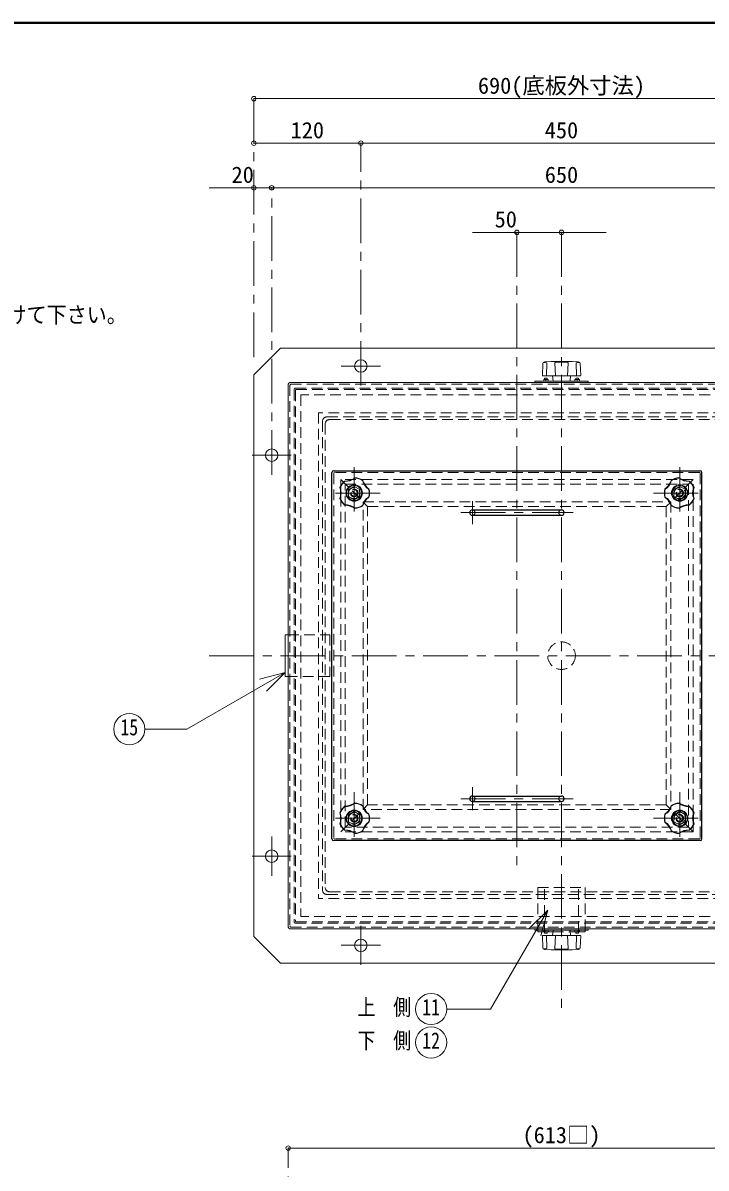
# Model space of a CAD drawing. Units: millimetres at full size, sheet at 1:10; some dimension numbers follow another scale. Extents: x -2123 to 1927, y -1358 to 1452.
# Drawn here: x -702 to 64, y 167 to 1452 of the extents above; entities that cross this region are included whole.
import ezdxf
from ezdxf.enums import TextEntityAlignment as Align

# ---------------------------------------------------------------- set-up
doc = ezdxf.new("R2010")
doc.units = ezdxf.units.MM
doc.header["$LTSCALE"] = 10
doc.header["$PDMODE"] = 32
doc.header["$PDSIZE"] = 5
doc.linetypes.add('CHAIN1', pattern=[8, 5, -1, 1, -1])
doc.linetypes.add('DASHED1', pattern=[1.8, 1.2, -0.6])
doc.layers.add('0-0', color=7, linetype='Continuous', lineweight=18)
doc.styles.add('ＭＳ ゴシック', font='')
doc.styles.get('ＭＳ ゴシック').set_extended_font_data('MS Gothic')

msp = doc.modelspace()

# ---------------------------------------------------------------- linework, layer by layer
at = {"layer": '0-0', "color": 1, "lineweight": 40}
msp.add_line((1927.2, 1451.91), (-2122.8, 1451.91), dxfattribs=at)
at = {"layer": '0-0', "color": 4, "lineweight": 9}
for p, q in [((-442.8, 1366.91), (247.2, 1366.91)), ((-442.8, 1316.91), (-322.8, 1316.91)), ((127.2, 1316.91), (-322.8, 1316.91)), ((-492.8, 1266.91), (-422.8, 1266.91)), ((227.2, 1266.91), (-422.8, 1266.91)), ((-47.8, 1216.91), (-197.8, 1216.91)), ((-442.8, 1056.91), (-412.8, 1086.91)), ((217.2, 1086.91), (-412.8, 1086.91)), ((-124.3, 433.91), (-124.3, 431.91)), ((-124.3, 431.91), (-117.8, 431.91)), ((-71.3, 431.91), (-77.8, 431.91)), ((-71.3, 433.91), (-71.3, 431.91)), ((-412.8, 396.91), (217.2, 396.91)), ((-404.3, 189.41), (208.7, 189.41))]:
    msp.add_line(p, q, dxfattribs=at)
at = {"layer": '0-0', "color": 4, "linetype": 'CHAIN1', "lineweight": 9}
for p, q in [((-442.8, 1366.91), (-442.8, 1076.91)), ((-322.8, 1044.91), (-322.8, 1316.91)), ((-422.8, 944.91), (-422.8, 1266.91)), ((-147.8, 1216.91), (-147.8, 499.41)), ((-97.8, 1216.91), (-97.8, 346.91)), ((-344.8, 1066.91), (-300.8, 1066.91)), ((-444.8, 966.91), (-400.8, 966.91)), ((-330.3, 953.61), (-330.3, 895.21)), ((34.7, 953.61), (34.7, 895.21)), ((-301.1, 924.41), (-359.5, 924.41)), ((-197.8, 915.41), (-197.8, 889.41)), ((5.5, 924.41), (63.9, 924.41)), ((-210.8, 902.41), (-84.8, 902.41)), ((-492.8, 741.91), (297.2, 741.91)), ((-197.8, 568.41), (-197.8, 594.41)), ((-330.3, 588.61), (-330.3, 530.21)), ((-210.8, 581.41), (-84.8, 581.41)), ((34.7, 588.61), (34.7, 530.21)), ((-301.1, 559.41), (-359.5, 559.41)), ((5.5, 559.41), (63.9, 559.41)), ((-422.8, 494.91), (-422.8, 538.91)), ((-444.8, 516.91), (-400.8, 516.91)), ((-322.8, 394.91), (-322.8, 438.91)), ((-344.8, 416.91), (-300.8, 416.91)), ((-404.3, -72.59), (-404.3, 189.41))]:
    msp.add_line(p, q, dxfattribs=at)
at = {"layer": '0-0'}
for p, q in [((-119.26, 1056.43), (-118.84, 1069.58)), ((-109.56, 1071.9), (-116.95, 1071.51)), ((-114.74, 1055.91), (-114.25, 1070.46)), ((-109.04, 1071.91), (-86.56, 1071.91)), ((-104.66, 1055.91), (-105.14, 1070.46)), ((-90.95, 1055.91), (-90.46, 1070.46)), ((-86.04, 1071.9), (-78.66, 1071.51)), ((-80.87, 1055.91), (-81.35, 1070.46)), ((-76.34, 1056.43), (-76.76, 1069.58)), ((-118.76, 1055.91), (-76.84, 1055.91)), ((-107.34, 1050.37), (-107.8, 1055.91)), ((-88.26, 1050.37), (-87.8, 1055.91)), ((-404.3, 1046.41), (-404.3, 437.41)), ((-402.3, 1048.41), (206.7, 1048.41)), ((-67.8, 1049.91), (-127.8, 1049.91)), ((-127.8, 1048.41), (-127.8, 1049.91)), ((-117.8, 1051.91), (-117.8, 1049.91)), ((-112.8, 1051.91), (-117.8, 1051.91)), ((-116.8, 1053.42), (-113.8, 1053.42)), ((-116.8, 1051.91), (-116.8, 1053.42)), ((-115.3, 1051.91), (-115.3, 1049.91)), ((-113.8, 1051.91), (-113.8, 1053.42)), ((-112.8, 1051.91), (-112.8, 1049.91)), ((-82.8, 1051.91), (-82.8, 1049.91)), ((-82.8, 1051.91), (-77.8, 1051.91)), ((-81.8, 1051.91), (-81.8, 1053.42)), ((-78.8, 1053.42), (-81.8, 1053.42)), ((-80.3, 1051.91), (-80.3, 1049.91)), ((-78.8, 1051.91), (-78.8, 1053.42)), ((-77.8, 1051.91), (-77.8, 1049.91)), ((-67.8, 1048.41), (-67.8, 1049.91)), ((-407.8, 718.41), (-407.8, 765.41)), ((-407.8, 765.41), (-404.3, 765.41)), ((-407.59, 723.21), (-517.9, 659.52)), ((-407.59, 723.21), (-436.57, 715.44)), ((-407.59, 723.21), (-428.8, 701.99)), ((-404.3, 718.41), (-407.8, 718.41)), ((-517.9, 659.52), (-564.99, 659.52)), ((-113.34, 456.48), (-177.46, 345.42)), ((-113.34, 456.48), (-134.55, 435.27)), ((-113.34, 456.48), (-121.1, 427.5)), ((-402.3, 435.41), (206.7, 435.41)), ((-127.8, 435.41), (-127.8, 433.91)), ((-67.8, 433.91), (-127.8, 433.91)), ((-119.26, 427.4), (-118.84, 414.25)), ((-118.76, 427.91), (-76.84, 427.91)), ((-117.8, 431.91), (-117.8, 433.91)), ((-112.8, 431.91), (-117.8, 431.91)), ((-116.8, 431.91), (-116.8, 430.4)), ((-116.8, 430.4), (-113.8, 430.4)), ((-115.3, 431.91), (-115.3, 433.91)), ((-114.74, 427.91), (-114.25, 413.37)), ((-113.8, 431.91), (-113.8, 430.4)), ((-112.8, 431.91), (-112.8, 433.91)), ((-112.8, 431.91), (-107.47, 431.91)), ((-107.34, 433.45), (-107.8, 427.91)), ((-104.66, 427.91), (-105.14, 413.37)), ((-90.95, 427.91), (-90.46, 413.37)), ((-88.26, 433.45), (-87.8, 427.91)), ((-82.8, 431.91), (-88.13, 431.91)), ((-82.8, 431.91), (-82.8, 433.91)), ((-82.8, 431.91), (-77.8, 431.91)), ((-81.8, 431.91), (-81.8, 430.4)), ((-78.8, 430.4), (-81.8, 430.4)), ((-80.87, 427.91), (-81.35, 413.37)), ((-80.3, 431.91), (-80.3, 433.91)), ((-78.8, 431.91), (-78.8, 430.4)), ((-77.8, 431.91), (-77.8, 433.91)), ((-76.34, 427.4), (-76.76, 414.25)), ((-67.8, 435.41), (-67.8, 433.91)), ((-109.56, 411.93), (-116.95, 412.32)), ((-109.04, 411.91), (-86.56, 411.91)), ((-86.04, 411.93), (-78.66, 412.32)), ((-226.52, 345.42), (-177.46, 345.42))]:
    msp.add_line(p, q, dxfattribs=at)
at = {"layer": '0-0', "color": 4, "linetype": 'DASHED1', "lineweight": 9}
for p, q in [((-402.3, 1045.41), (-402.3, 438.41)), ((-401.3, 1046.41), (205.7, 1046.41)), ((-396.3, 1041.91), (200.7, 1041.91)), ((-397.8, 1040.41), (-397.8, 443.41)), ((-396.3, 1039.66), (-396.3, 444.16)), ((-395.55, 1040.41), (199.95, 1040.41)), ((-365.8, 1004.91), (-365.8, 478.91)), ((-360.8, 1009.91), (165.2, 1009.91)), ((-357.8, 1006.91), (162.2, 1006.91)), ((-362.8, 1001.91), (-362.8, 481.91)), ((-340.3, 934.41), (44.7, 934.41)), ((-340.3, 549.41), (-340.3, 934.41)), ((-336.8, 928.08), (-336.8, 920.75)), ((-336.73, 928.21), (-330.38, 931.88)), ((-323.88, 928.21), (-330.23, 931.88)), ((-323.8, 920.75), (-323.8, 928.08)), ((28.2, 920.75), (28.2, 928.08)), ((28.27, 928.21), (34.62, 931.88)), ((41.12, 928.21), (34.77, 931.88)), ((41.2, 928.08), (41.2, 920.75)), ((44.7, 934.41), (44.7, 549.41)), ((-336.73, 920.62), (-330.38, 916.95)), ((-330.23, 916.95), (-323.88, 920.62)), ((-320.3, 914.41), (24.7, 914.41)), ((-320.3, 569.41), (-320.3, 914.41)), ((24.7, 914.41), (24.7, 569.41)), ((34.62, 916.95), (28.27, 920.62)), ((41.12, 920.62), (34.77, 916.95)), ((-336.73, 563.21), (-330.38, 566.88)), ((-330.23, 566.88), (-323.88, 563.21)), ((24.7, 569.41), (-320.3, 569.41)), ((34.62, 566.88), (28.27, 563.21)), ((41.12, 563.21), (34.77, 566.88)), ((-336.8, 555.75), (-336.8, 563.08)), ((-336.73, 555.62), (-330.38, 551.95)), ((-323.88, 555.62), (-330.23, 551.95)), ((-323.8, 563.08), (-323.8, 555.75)), ((28.2, 563.08), (28.2, 555.75)), ((28.27, 555.62), (34.62, 551.95)), ((41.12, 555.62), (34.77, 551.95)), ((41.2, 555.75), (41.2, 563.08)), ((44.7, 549.41), (-340.3, 549.41)), ((-357.8, 476.91), (162.2, 476.91)), ((-124.3, 481.91), (-124.3, 433.91)), ((-116.8, 431.91), (-116.8, 481.91)), ((-78.8, 431.91), (-78.8, 481.91)), ((-360.8, 473.91), (165.2, 473.91)), ((-401.3, 437.41), (205.7, 437.41)), ((-396.3, 441.91), (200.7, 441.91)), ((-395.55, 443.41), (199.95, 443.41)), ((-107.47, 431.91), (-88.13, 431.91))]:
    msp.add_line(p, q, dxfattribs=at)
at = {"layer": '0-0', "color": 5, "lineweight": 25}
for p, q in [((-355.3, 536.41), (-355.3, 947.41)), ((-353.3, 949.41), (57.7, 949.41)), ((59.7, 536.41), (59.7, 947.41)), ((-197.8, 905.41), (-97.8, 905.41)), ((-197.8, 899.41), (-97.8, 899.41)), ((-197.8, 584.41), (-97.8, 584.41)), ((-197.8, 578.41), (-97.8, 578.41)), ((57.7, 534.41), (-353.3, 534.41))]:
    msp.add_line(p, q, dxfattribs=at)
at = {"layer": '0-0', "linetype": 'DASHED1'}
for p, q in [((-353.3, 946.41), (-353.3, 537.41)), ((56.7, 947.41), (-352.3, 947.41)), ((-345.3, 939.41), (-315.3, 909.41)), ((49.7, 939.41), (-345.3, 939.41)), ((-345.3, 939.41), (-345.3, 544.41)), ((49.7, 939.41), (19.7, 909.41)), ((49.7, 544.41), (49.7, 939.41)), ((57.7, 946.41), (57.7, 537.41)), ((-315.3, 909.41), (19.7, 909.41)), ((-315.3, 574.41), (-315.3, 909.41)), ((19.7, 909.41), (19.7, 574.41)), ((-345.3, 544.41), (-315.3, 574.41)), ((19.7, 574.41), (-315.3, 574.41)), ((49.7, 544.41), (19.7, 574.41)), ((49.7, 544.41), (-345.3, 544.41)), ((56.7, 536.41), (-352.3, 536.41))]:
    msp.add_line(p, q, dxfattribs=at)
at = {"layer": '0-0', "color": 4, "lineweight": 9}
msp.add_lwpolyline([(-412.8, 396.91), (-442.8, 426.91), (-442.8, 1056.91)], dxfattribs=at)
at = {"layer": '0-0', "color": 4, "linetype": 'DASHED1', "lineweight": 9}
for points in [[(194.7, 1034.41), (194.7, 449.41), (-390.3, 449.41)], [(194.7, 1034.41), (-390.3, 1034.41), (-390.3, 449.41)], [(174.7, 1014.41), (174.7, 469.41), (-370.3, 469.41)], [(174.7, 1014.41), (-370.3, 1014.41), (-370.3, 469.41)], [(-404.3, 765.41), (-357.8, 765.41), (-357.8, 718.41), (-404.3, 718.41)], [(-124.3, 481.91), (-71.3, 481.91), (-71.3, 433.91)]]:
    msp.add_lwpolyline(points, dxfattribs=at)
at = {"layer": '0-0', "color": 4, "lineweight": 9}
for centre, radius in [((-322.8, 1066.91), 7), ((-422.8, 966.91), 7), ((-330.3, 924.41), 9.2), ((34.7, 924.41), 9.2), ((-330.3, 559.41), 9.2), ((34.7, 559.41), 9.2), ((-422.8, 516.91), 7), ((-322.8, 416.91), 7)]:
    msp.add_circle(centre, radius, dxfattribs=at)
at = {"layer": '0-0'}
for centre, radius in [((-330.3, 924.41), 8.4), ((34.7, 924.41), 8.4), ((-582.49, 659.52), 17.5), ((-330.3, 559.41), 8.4), ((34.7, 559.41), 8.4), ((-244.02, 345.42), 17.5), ((-244.02, 307.92), 17.5)]:
    msp.add_circle(centre, radius, dxfattribs=at)
at = {"layer": '0-0', "color": 4, "linetype": 'DASHED1', "lineweight": 9}
for centre, radius in [((-330.3, 924.41), 6.25), ((-330.3, 924.41), 4.25), ((-330.3, 924.41), 4), ((-330.3, 924.41), 3.5), ((34.7, 924.41), 6.25), ((34.7, 924.41), 4.25), ((34.7, 924.41), 4), ((34.7, 924.41), 3.5), ((-97.8, 741.91), 15.5), ((-330.3, 559.41), 6.25), ((34.7, 559.41), 6.25), ((-330.3, 559.41), 4.25), ((-330.3, 559.41), 4), ((-330.3, 559.41), 3.5), ((34.7, 559.41), 4.25), ((34.7, 559.41), 4), ((34.7, 559.41), 3.5)]:
    msp.add_circle(centre, radius, dxfattribs=at)
at = {"layer": '0-0'}
for centre, radius, start, end in [((-116.84, 1069.51), 2, 93.01913, 178.15415), ((-117.31, 1068.84), 2.07, 93.02757, 128.73305), ((-117.23, 1060.96), 9.96, 72.62002, 91.09064), ((-109.04, 1061.91), 10, 90, 93.01913), ((-104.64, 1070.48), 0.5, 97.29873, 181.90915), ((-97.8, 1017.08), 54.34, 82.70127, 97.29873), ((-90.96, 1070.48), 0.5, 358.09085, 82.70127), ((-86.56, 1061.91), 10, 86.98087, 90), ((-78.38, 1060.96), 9.96, 88.90936, 107.37998), ((-78.76, 1069.51), 2, 1.84585, 86.98087), ((-78.3, 1068.84), 2.07, 51.26695, 86.97243), ((-118.76, 1056.41), 0.5, 178.15415, 270), ((-76.84, 1056.41), 0.5, 270, 1.84585), ((-402.3, 1046.41), 2, 90, 180), ((-106.84, 1050.41), 0.5, 184.76364, 270), ((-88.76, 1050.41), 0.5, 270, 355.23636), ((-342.43, 961.75), 23.91, 273.41115, 302.58885), ((-339.45, 952.57), 15.06, 265.0119, 310.9881), ((-330.3, 924.41), 16.8, 56.5, 87.5), ((-330.3, 924.41), 17.2, 56.5, 87.5), ((-306.35, 941.81), 15.06, 193.0119, 238.9881), ((-298.54, 947.49), 23.91, 201.41115, 230.58885), ((2.94, 947.49), 23.91, 309.41115, 338.58885), ((10.75, 941.81), 15.06, 301.0119, 346.9881), ((34.7, 924.41), 17.2, 92.5, 123.5), ((34.7, 924.41), 16.8, 92.5, 123.5), ((46.83, 961.75), 23.91, 237.41115, 266.58885), ((43.85, 952.57), 15.06, 229.0119, 274.9881), ((-369.56, 924.41), 23.91, 345.41115, 14.58885), ((-330.3, 924.41), 17.2, 128.5, 159.5), ((-330.3, 924.41), 16.8, 128.5, 159.5), ((-359.91, 924.41), 15.06, 337.0119, 22.9881), ((-330.3, 924.41), 16.8, 344.5, 15.5), ((-330.3, 924.41), 17.2, 344.5, 15.5), ((34.7, 924.41), 17.2, 164.5, 195.5), ((34.7, 924.41), 16.8, 164.5, 195.5), ((34.7, 924.41), 16.8, 20.5, 51.5), ((34.7, 924.41), 17.2, 20.5, 51.5), ((64.3, 924.41), 15.06, 157.0119, 202.9881), ((73.95, 924.41), 23.91, 165.41115, 194.58885), ((-330.3, 924.41), 17.2, 200.5, 231.5), ((-330.3, 924.41), 16.8, 200.5, 231.5), ((-306.35, 907.01), 15.06, 121.0119, 166.9881), ((-298.54, 901.34), 23.91, 129.41115, 158.58885), ((2.94, 901.34), 23.91, 21.41115, 50.58885), ((10.75, 907.01), 15.06, 13.0119, 58.9881), ((34.7, 924.41), 16.8, 308.5, 339.5), ((34.7, 924.41), 17.2, 308.5, 339.5), ((-342.43, 887.08), 23.91, 57.41115, 86.58885), ((-339.45, 896.26), 15.06, 49.0119, 94.9881), ((-330.3, 924.41), 16.8, 272.5, 303.5), ((-330.3, 924.41), 17.2, 272.5, 303.5), ((34.7, 924.41), 17.2, 236.5, 267.5), ((34.7, 924.41), 16.8, 236.5, 267.5), ((46.83, 887.08), 23.91, 93.41115, 122.58885), ((43.85, 896.26), 15.06, 85.0119, 130.9881), ((-369.56, 559.41), 23.91, 345.41115, 14.58885), ((-330.3, 559.41), 17.2, 128.5, 159.5), ((-330.3, 559.41), 16.8, 128.5, 159.5), ((-342.43, 596.75), 23.91, 273.41115, 302.58885), ((-339.45, 587.57), 15.06, 265.0119, 310.9881), ((-330.3, 559.41), 16.8, 56.5, 87.5), ((-330.3, 559.41), 17.2, 56.5, 87.5), ((-306.35, 576.81), 15.06, 193.0119, 238.9881), ((-298.54, 582.49), 23.91, 201.41115, 230.58885), ((2.94, 582.49), 23.91, 309.41115, 338.58885), ((10.75, 576.81), 15.06, 301.0119, 346.9881), ((34.7, 559.41), 17.2, 92.5, 123.5), ((34.7, 559.41), 16.8, 92.5, 123.5), ((46.83, 596.75), 23.91, 237.41115, 266.58885), ((43.85, 587.57), 15.06, 229.0119, 274.9881), ((34.7, 559.41), 16.8, 20.5, 51.5), ((34.7, 559.41), 17.2, 20.5, 51.5), ((73.95, 559.41), 23.91, 165.41115, 194.58885), ((-330.3, 559.41), 17.2, 200.5, 231.5), ((-359.91, 559.41), 15.06, 337.0119, 22.9881), ((-330.3, 559.41), 16.8, 200.5, 231.5), ((-306.35, 542.01), 15.06, 121.0119, 166.9881), ((-298.54, 536.34), 23.91, 129.41115, 158.58885), ((-330.3, 559.41), 16.8, 344.5, 15.5), ((-330.3, 559.41), 17.2, 344.5, 15.5), ((34.7, 559.41), 17.2, 164.5, 195.5), ((34.7, 559.41), 16.8, 164.5, 195.5), ((2.94, 536.34), 23.91, 21.41115, 50.58885), ((10.75, 542.01), 15.06, 13.0119, 58.9881), ((34.7, 559.41), 16.8, 308.5, 339.5), ((34.7, 559.41), 17.2, 308.5, 339.5), ((64.3, 559.41), 15.06, 157.0119, 202.9881), ((-342.43, 522.08), 23.91, 57.41115, 86.58885), ((-339.45, 531.26), 15.06, 49.0119, 94.9881), ((-330.3, 559.41), 16.8, 272.5, 303.5), ((-330.3, 559.41), 17.2, 272.5, 303.5), ((34.7, 559.41), 17.2, 236.5, 267.5), ((34.7, 559.41), 16.8, 236.5, 267.5), ((46.83, 522.08), 23.91, 93.41115, 122.58885), ((43.85, 531.26), 15.06, 85.0119, 130.9881), ((-402.3, 437.41), 2, 180, 270), ((-118.76, 427.41), 0.5, 90, 181.84585), ((-106.84, 433.41), 0.5, 90, 175.23636), ((-88.76, 433.41), 0.5, 4.76364, 90), ((-76.84, 427.41), 0.5, 358.15415, 90), ((-116.84, 414.31), 2, 181.84585, 266.98087), ((-117.31, 414.98), 2.07, 231.26695, 266.97243), ((-117.23, 422.87), 9.96, 268.90936, 287.37998), ((-109.04, 421.91), 10, 266.98087, 270), ((-104.64, 413.35), 0.5, 178.09085, 262.70127), ((-97.8, 466.75), 54.34, 262.70127, 277.29873), ((-90.96, 413.35), 0.5, 277.29873, 1.90915), ((-86.56, 421.91), 10, 270, 273.01913), ((-78.38, 422.87), 9.96, 252.62002, 271.09064), ((-78.76, 414.31), 2, 273.01913, 358.15415), ((-78.3, 414.98), 2.07, 273.02757, 308.73305)]:
    msp.add_arc(centre, radius, start, end, dxfattribs=at)
at = {"layer": '0-0', "color": 4, "linetype": 'DASHED1', "lineweight": 9}
for centre, radius, start, end in [((-401.3, 1045.41), 1, 90, 180), ((-396.3, 1040.41), 1.5, 90, 180), ((-395.55, 1039.66), 0.75, 90, 180), ((-360.8, 1004.91), 5, 90, 180), ((-357.8, 1001.91), 5, 90, 180), ((-336.65, 928.08), 0.15, 120, 180), ((-330.3, 931.75), 0.15, 60, 120), ((-323.95, 928.08), 0.15, 0, 60), ((28.35, 928.08), 0.15, 120, 180), ((34.7, 931.75), 0.15, 60, 120), ((41.05, 928.08), 0.15, 0, 60), ((-336.65, 920.75), 0.15, 180, 240), ((-330.3, 917.08), 0.15, 240, 300), ((-323.95, 920.75), 0.15, 300, 360), ((28.35, 920.75), 0.15, 180, 240), ((34.7, 917.08), 0.15, 240, 300), ((41.05, 920.75), 0.15, 300, 0), ((-330.3, 566.75), 0.15, 60, 120), ((34.7, 566.75), 0.15, 60, 120), ((-336.65, 563.08), 0.15, 120, 180), ((-336.65, 555.75), 0.15, 180, 240), ((-323.95, 563.08), 0.15, 0, 60), ((-323.95, 555.75), 0.15, 300, 0), ((28.35, 563.08), 0.15, 120, 180), ((28.35, 555.75), 0.15, 180, 240), ((41.05, 563.08), 0.15, 0, 60), ((41.05, 555.75), 0.15, 300, 0), ((-330.3, 552.08), 0.15, 240, 300), ((34.7, 552.08), 0.15, 240, 300), ((-360.8, 478.91), 5, 180, 270), ((-357.8, 481.91), 5, 180, 270), ((-401.3, 438.41), 1, 180, 270), ((-396.3, 443.41), 1.5, 180, 270), ((-395.55, 444.16), 0.75, 180, 270)]:
    msp.add_arc(centre, radius, start, end, dxfattribs=at)
at = {"layer": '0-0', "color": 5, "lineweight": 25}
for centre, radius, start, end in [((-353.3, 947.41), 2, 90, 180), ((57.7, 947.41), 2, 0, 90), ((-197.8, 902.41), 3, 90, 270), ((-97.8, 902.41), 3, 270, 90), ((-197.8, 581.41), 3, 90, 270), ((-97.8, 581.41), 3, 270, 90), ((-353.3, 536.41), 2, 180, 270), ((57.7, 536.41), 2, 270, 0)]:
    msp.add_arc(centre, radius, start, end, dxfattribs=at)
at = {"layer": '0-0', "linetype": 'DASHED1'}
for centre, radius, start, end in [((-352.3, 946.41), 1, 90, 180), ((56.7, 946.41), 1, 0, 90), ((-197.8, 902.41), 3, 270, 90), ((-97.8, 902.41), 3, 90, 270), ((-197.8, 581.41), 3, 270, 90), ((-97.8, 581.41), 3, 90, 270), ((-352.3, 537.41), 1, 180, 270), ((56.7, 537.41), 1, 270, 0)]:
    msp.add_arc(centre, radius, start, end, dxfattribs=at)
at = {"layer": '0-0', "color": 1}
for p in [(-442.8, 1366.91), (-442.8, 1316.91), (-322.8, 1316.91), (-442.8, 1266.91), (-422.8, 1266.91), (-147.8, 1216.91), (-97.8, 1216.91), (-404.3, 189.41)]:
    msp.add_point(p, dxfattribs=at)

# ---------------------------------------------------------------- texts
at = {"layer": '0-0', "style": 'ＭＳ ゴシック'}
for s, p in [('690(底板外寸法)', (-191.55, 1366.91)), ('120', (-401.55, 1316.91)), ('450', (-116.55, 1316.91)), ('20', (-467.8, 1266.91)), ('650', (-116.55, 1266.91)), ('50', (-172.8, 1216.91)), ('(613□)', (-141.55, 189.41))]:
    msp.add_text(s, height=18.33, dxfattribs=at).set_placement(p, align=Align.BOTTOM_LEFT)
for s, width, p in [('○ 配管は必ずフレキシブルジョイントをタンク側に近い位置に取り付けて下さい。', 0.9, (-1429.05, 1109.83)), ('15', 0.8, (-592.49, 647.02)), ('上\u3000側', 0.8, (-326.52, 332.92)), ('11', 0.8, (-254.02, 332.92)), ('下\u3000側', 0.8, (-326.52, 295.42)), ('12', 0.8, (-254.02, 295.42))]:
    msp.add_text(s, height=18.33, dxfattribs=dict(at, width=width)).set_placement(p, align=Align.BOTTOM_LEFT)

doc.saveas('drawing.dxf')
